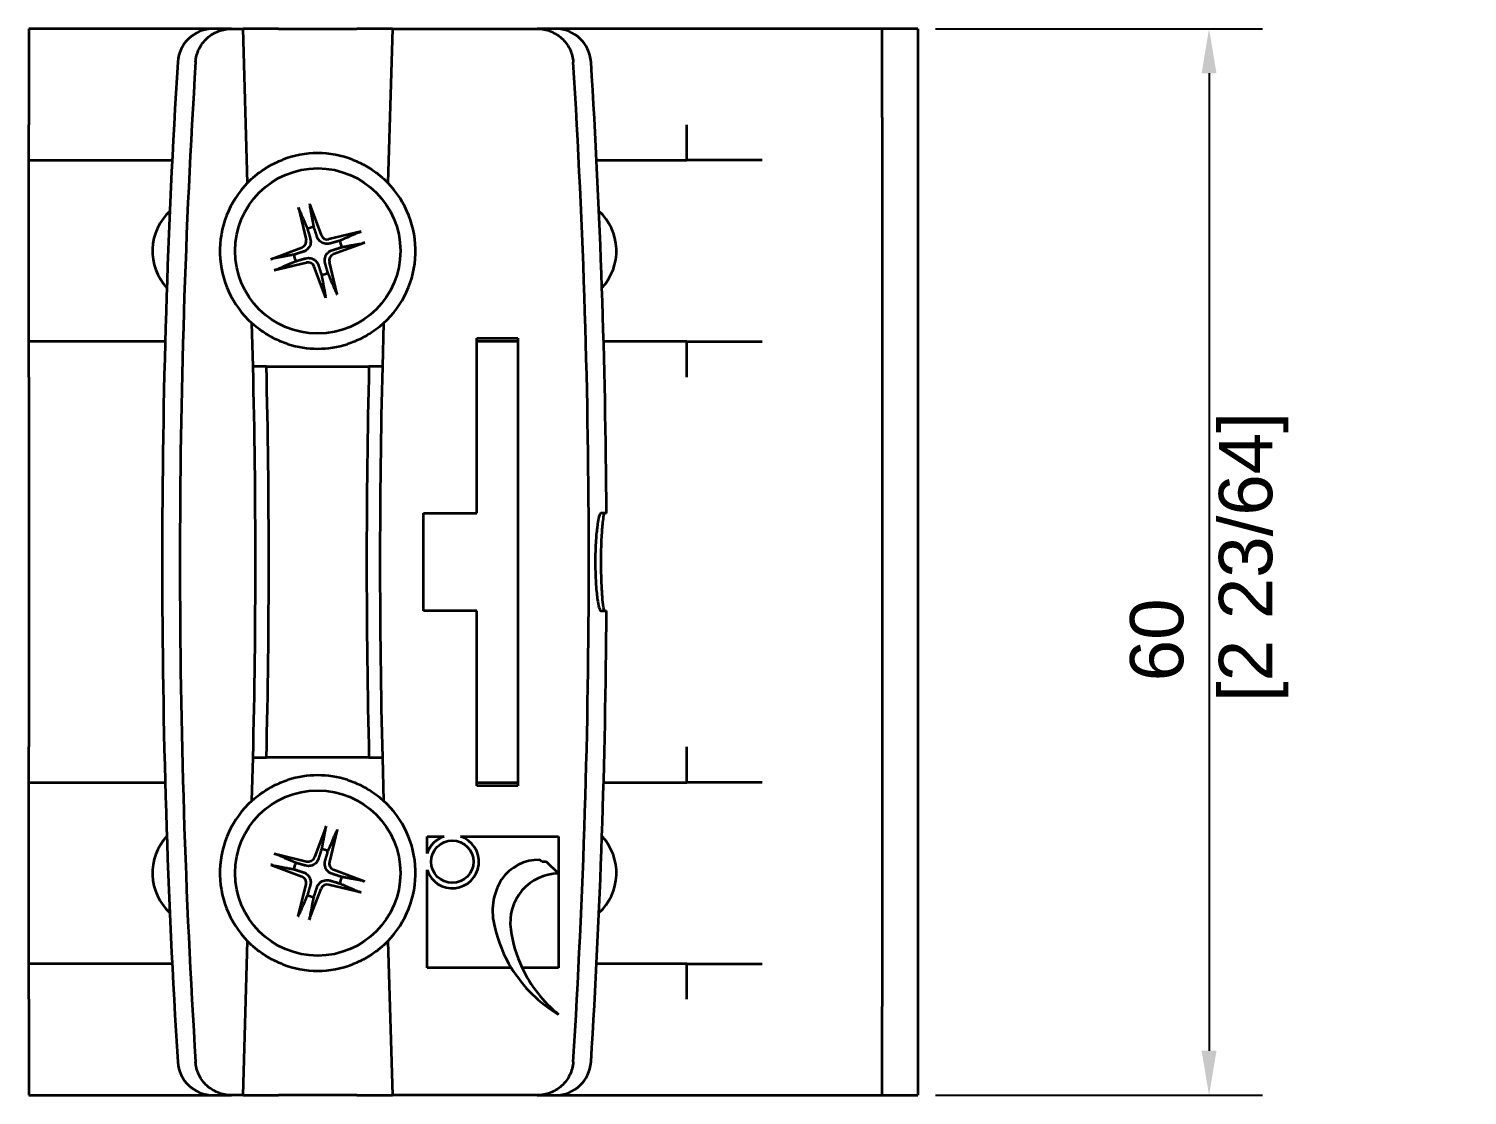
# Model space of a CAD drawing. Header units: millimetres. Extents: x 0 to 390, y 0 to 297.
# Drawn here: x 237.2 to 318.1, y 98.7 to 158.7 of the extents above; entities that cross this region are included whole.
import ezdxf

# ---------------------------------------------------------------- set-up
doc = ezdxf.new("R2010")
doc.units = ezdxf.units.MM
doc.layers.add('Arêtes visibles(ISO)', color=7, linetype='Continuous', lineweight=35)
doc.layers.add('Cotes(ISO)', color=7, linetype='Continuous', lineweight=18)
doc.styles.add('MANTION', font='arial.ttf')
doc.dimstyles.new('Plan commercial', dxfattribs={"dimtxt": 3, "dimasz": 2.5, "dimexe": 3, "dimexo": 1, "dimgap": 0.762, "dimtad": 1, "dimrnd": 1e-08, "dimtxsty": 'MANTION', "dimcen": 0.09, "dimdle": 10, "dimclrd": 7, "dimclre": 7, "dimclrt": 256, "dimazin": 2, "dimtfac": 0.5, "dimtmove": 0, "dimatfit": 3, "dimfxl": 0, "dimtolj": 1, "dimlwd": 25, "dimlwe": 25, "dimarcsym": 0})

# ---------------------------------------------------------------- blocks, each defined once
blk = doc.blocks.new('*D5')
at = {"layer": 'Cotes(ISO)', "color": 7, "linetype": 'Continuous', "lineweight": 25, "transparency": 16777216}
for p, q in [((288.222, 158.699), (306.601, 158.699)), ((303.601, 156.199), (303.601, 101.199)), ((288.222, 98.699), (306.601, 98.699))]:
    blk.add_line(p, q, dxfattribs=at)
at = {"layer": 'Cotes(ISO)', "color": 7, "linetype": 'Continuous', "transparency": 16777216}
for points in [[(303.184, 156.199), (304.018, 156.199), (303.601, 158.699)], [(303.184, 101.199), (304.018, 101.199), (303.601, 98.699)]]:
    blk.add_solid(points, dxfattribs=at)
at = {"layer": 'Defpoints', "color": 0, "linetype": 'Continuous', "transparency": 16777216}
for p in [(287.222, 158.699), (287.222, 98.699), (303.601, 98.699)]:
    blk.add_point(p, dxfattribs=at)
at = {"layer": 'Cotes(ISO)', "color": 154, "linetype": 'Continuous', "lineweight": 25, "true_color": 0x004691, "transparency": 16777216, "insert": (299.153, 120.822), "char_height": 3, "attachment_point": 1, "rotation": 90, "style": 'MANTION'}
blk.add_mtext('\\A1; 60\\P[2 23/64]', dxfattribs=at)

msp = doc.modelspace()

# ---------------------------------------------------------------- linework, layer by layer
at = {"layer": 'Arêtes visibles(ISO)'}
for p, q in [((247.5966, 158.6991), (237.2217, 158.6991)), ((237.2217, 158.6991), (237.2217, 153.2991)), ((248.6306, 158.6991), (249.2717, 158.6991)), ((249.5296, 150.0344), (249.2717, 158.6991)), ((251.2726, 158.6991), (249.2717, 158.6991)), ((251.2726, 158.6991), (255.6708, 158.6991)), ((257.6717, 158.6991), (255.6708, 158.6991)), ((257.6717, 158.6991), (257.4138, 150.0344)), ((257.6717, 158.6991), (265.8128, 158.6991)), ((284.2217, 158.6991), (266.8468, 158.6991)), ((285.2217, 158.6991), (284.2217, 158.6991)), ((287.2217, 158.6991), (285.2217, 158.6991)), ((285.2217, 153.6991), (285.2217, 158.6991)), ((287.2217, 158.6991), (287.2217, 153.6991)), ((237.2217, 151.2991), (237.2217, 153.2991)), ((274.2217, 151.2991), (274.2217, 153.2991)), ((285.2217, 153.6991), (285.2217, 103.6991)), ((287.2217, 153.6991), (287.2217, 103.6991)), ((237.2217, 151.2991), (245.2889, 151.2991)), ((237.2217, 141.0991), (237.2217, 151.2991)), ((269.1545, 151.2991), (274.2217, 151.2991)), ((278.4643, 151.2991), (274.2217, 151.2991)), ((252.3848, 148.6506), (252.8175, 146.8316)), ((253.0062, 148.8401), (253.6618, 147.089)), ((255.9232, 147.286), (254.1043, 146.8533)), ((256.1127, 146.6646), (254.3616, 146.009)), ((250.8307, 145.7336), (252.5818, 146.3892)), ((251.0202, 145.1122), (252.8391, 145.5449)), ((253.9372, 143.5581), (253.2816, 145.3092)), ((254.5586, 143.7475), (254.1259, 145.5665)), ((249.8372, 139.6991), (249.7646, 142.1361)), ((257.1788, 142.1361), (257.1062, 139.6991)), ((237.2217, 139.0991), (237.2217, 141.0991)), ((244.8924, 141.0991), (237.2217, 141.0991)), ((262.4217, 131.4491), (262.4217, 141.2991)), ((262.4217, 141.2991), (264.7217, 141.2991)), ((264.7217, 141.0991), (262.4217, 141.0991)), ((264.7217, 141.2991), (264.7217, 116.0991)), ((274.2217, 141.0991), (269.551, 141.0991)), ((274.2217, 139.0991), (274.2217, 141.0991)), ((274.2217, 141.0991), (278.4643, 141.0991)), ((250.5874, 139.6991), (251.838, 139.6991)), ((251.838, 139.6991), (255.1054, 139.6991)), ((255.1054, 139.6991), (256.356, 139.6991)), ((237.2217, 139.0991), (237.2217, 118.2991)), ((259.4217, 131.4491), (262.4217, 131.4491)), ((259.4217, 125.9491), (259.4217, 131.4491)), ((262.4217, 125.9491), (259.4217, 125.9491)), ((262.4217, 116.0991), (262.4217, 125.9491)), ((237.2217, 116.2991), (237.2217, 118.2991)), ((274.2217, 116.2991), (274.2217, 118.2991)), ((249.7646, 115.2621), (249.8372, 117.6991)), ((251.838, 117.6991), (250.5874, 117.6991)), ((255.1054, 117.6991), (251.838, 117.6991)), ((256.356, 117.6991), (255.1054, 117.6991)), ((257.1062, 117.6991), (257.1788, 115.2621)), ((237.2217, 116.2991), (244.8924, 116.2991)), ((237.2217, 106.0991), (237.2217, 116.2991)), ((262.4217, 116.2991), (264.7217, 116.2991)), ((264.7217, 116.0991), (262.4217, 116.0991)), ((269.551, 116.2991), (274.2217, 116.2991)), ((278.4643, 116.2991), (274.2217, 116.2991)), ((253.9435, 113.839), (253.2837, 112.0895)), ((254.5644, 113.648), (254.1274, 111.8301)), ((259.6223, 113.2565), (260.5749, 113.2565)), ((259.6223, 112.304), (259.6223, 113.2565)), ((261.5076, 113.2565), (267.0155, 113.2565)), ((267.0155, 113.2565), (267.0155, 111.1655)), ((250.8318, 111.6709), (252.5813, 111.0111)), ((251.0227, 112.2918), (252.8407, 111.8548)), ((266.0918, 111.8279), (265.97, 111.9497)), ((267.0155, 111.1655), (266.3434, 111.8376)), ((256.1116, 110.7273), (254.3621, 111.3871)), ((259.6223, 105.8633), (259.6223, 111.3713)), ((267.0155, 111.1655), (267.0155, 105.8633)), ((252.379, 108.7501), (252.816, 110.5681)), ((252.9999, 108.5592), (253.6597, 110.3087)), ((255.9207, 110.1064), (254.1027, 110.5434)), ((249.2717, 98.6991), (249.5296, 107.3638)), ((257.4138, 107.3638), (257.6717, 98.6991)), ((237.2217, 104.0991), (237.2217, 106.0991)), ((245.2889, 106.0991), (237.2217, 106.0991)), ((274.2217, 106.0991), (269.1545, 106.0991)), ((274.2217, 104.0991), (274.2217, 106.0991)), ((274.2217, 106.0991), (278.4643, 106.0991)), ((264.3598, 105.8633), (259.6223, 105.8633)), ((267.0155, 105.8633), (264.9684, 105.8633)), ((237.2217, 104.0991), (237.2217, 98.6991)), ((285.2217, 98.6991), (285.2217, 103.6991)), ((287.2217, 103.6991), (287.2217, 98.6991)), ((237.2217, 98.6991), (247.5966, 98.6991)), ((249.2717, 98.6991), (248.6306, 98.6991)), ((249.2717, 98.6991), (251.2726, 98.6991)), ((255.6708, 98.6991), (251.2726, 98.6991)), ((255.6708, 98.6991), (257.6717, 98.6991)), ((265.8128, 98.6991), (257.6717, 98.6991)), ((266.8468, 98.6991), (284.2217, 98.6991)), ((284.2217, 98.6991), (285.2217, 98.6991)), ((285.2217, 98.6991), (287.2217, 98.6991))]:
    msp.add_line(p, q, dxfattribs=at)
for centre, radius in [((253.4717, 146.1991), 4.65), ((253.4717, 111.1991), 4.65), ((261.0412, 111.8376), 1.1949)]:
    msp.add_circle(centre, radius, dxfattribs=at)
for centre, radius, start, end in [((247.5966, 156.6991), 2, 90, 176.420678), ((266.8468, 156.6991), 2, 3.579322, 90), ((695.2217, 128.6991), 450.5, 176.420678, 183.579322), ((695.2217, 128.6991), 449.5, 176.412915, 183.587085), ((-180.7783, 128.6991), 449.5, 356.412915, 3.587085), ((-180.7783, 128.6991), 450.5, 0.349754, 3.579322), ((253.4717, 146.1991), 5.5, 68.901878, 111.098122), ((253.4717, 146.1991), 5.5, 135.786868, 227.622495), ((253.4717, 146.1991), 5.5, 312.377505, 44.213132), ((247.2217, 146.1991), 3.05, 132.669543, 222.856498), ((267.2217, 146.1991), 3.05, 317.143502, 47.330457), ((253.4717, 146.1991), 1.3669, 98.976218, 114.9302), ((252.4489, 146.744), 0.3789, 290.525383, 13.381035), ((254.0166, 147.2219), 0.3789, 200.525383, 283.381035), ((253.4717, 146.1991), 1.3669, 8.976218, 24.9302), ((253.4717, 146.1991), 1.3669, 188.976218, 204.9302), ((254.4945, 145.6542), 0.3789, 110.525383, 193.381035), ((252.9268, 145.1763), 0.3789, 20.525383, 103.381035), ((253.4717, 146.1991), 1.3669, 278.976218, 294.9302), ((253.4717, 146.1991), 5.5, 252.311242, 287.688758), ((-199.7783, 128.6991), 449.75, 358.598518, 1.401482), ((-199.7783, 128.6991), 450.5, 358.600852, 1.399148), ((706.7217, 128.6991), 450.5, 178.600852, 181.399148), ((706.7217, 128.6991), 449.75, 178.598518, 181.401482), ((-180.7783, 128.6991), 450.5, 356.420678, 359.650246), ((253.4717, 111.1991), 5.5, 72.311242, 107.688758), ((253.4717, 111.1991), 5.5, 132.377505, 224.213132), ((253.4717, 111.1991), 5.5, 315.786868, 47.622495), ((247.2217, 111.1991), 3.05, 137.143502, 227.330457), ((267.2217, 111.1991), 3.05, 312.669543, 42.856498), ((253.4717, 111.1991), 1.3669, 64.933592, 80.887574), ((261.0412, 111.8376), 1.4936, 108.194872, 161.805128), ((261.0412, 111.8376), 1.4936, 198.194872, 71.805128), ((253.4717, 111.1991), 1.3669, 154.933592, 170.887574), ((252.9292, 112.2231), 0.3789, 256.482757, 339.338409), ((254.4958, 111.7415), 0.3789, 166.482757, 249.338409), ((265.9445, 109.3455), 2.6043, 89.437692, 145.26206), ((266.3179, 109.2335), 2.6043, 89.437692, 94.980765), ((252.4476, 110.6566), 0.3789, 346.482757, 69.338409), ((253.4717, 111.1991), 1.3669, 334.933592, 350.887574), ((267.0378, 108.426), 2.7396, 90.465809, 188.331602), ((254.0141, 110.175), 0.3789, 76.482757, 159.338409), ((266.7212, 109.0542), 3.4146, 148.674387, 195.511288), ((253.4717, 111.1991), 1.3669, 244.933592, 260.887574), ((270.9103, 109.8629), 7.675, 192.964691, 211.407372), ((271.7156, 109.0392), 7.4572, 187.78542, 205.206227), ((253.4717, 111.1991), 5.5, 248.901878, 291.098122), ((270.9103, 109.8629), 7.675, 211.407372, 239.505053), ((271.7156, 109.0392), 7.4572, 205.206227, 230.930087), ((247.5966, 100.6991), 2, 183.579322, 270), ((266.8468, 100.6991), 2, 270, 356.420678)]:
    msp.add_arc(centre, radius, start, end, dxfattribs=at)
for points, knots in [([(246.6023, 156.8223), (246.6184, 157.0786), (246.6844, 157.3291), (246.9095, 157.7936), (247.0671, 158.0025), (247.4461, 158.3432), (247.6617, 158.4745), (248.1301, 158.6533), (248.3794, 158.6991), (248.6306, 158.6991)], [0, 0, 0, 0, 0.07704271, 0.07704271, 0.15483154, 0.15483154, 0.22986289, 0.22986289, 0.30517504, 0.30517504, 0.30517504, 0.30517504]), ([(248.6306, 158.6991), (248.3359, 158.6991), (248.1034, 158.6991), (247.7093, 158.6991), (247.5967, 158.6991), (247.5966, 158.6991), (247.5966, 158.6991), (247.5966, 158.6991), (247.5966, 158.6991)], [0.1624649, 0.1624649, 0.1624649, 0.1624649, 0.6533267, 0.6533267, 1.3066533, 1.3066533, 1.3066533, 1.3070833, 1.3070833, 1.3070833, 1.3070833]), ([(265.8128, 158.6991), (266.0816, 158.6991), (266.3481, 158.6466), (266.8429, 158.4431), (267.0671, 158.2949), (267.4276, 157.937), (267.567, 157.7372), (267.767, 157.298), (267.826, 157.0626), (267.8411, 156.8223)], [0, 0, 0, 0, 0.08064545, 0.08064545, 0.16052328, 0.16052328, 0.23308316, 0.23308316, 0.30537224, 0.30537224, 0.30537224, 0.30537224]), ([(266.8468, 158.6991), (266.8468, 158.6991), (266.8468, 158.6991), (266.8468, 158.6991), (266.8467, 158.6991), (266.7342, 158.6991), (266.3402, 158.6991), (266.1076, 158.6991), (265.8128, 158.6991)], [1.3062241, 1.3062241, 1.3062241, 1.3062241, 1.3064932, 1.3064932, 1.3064932, 1.9597398, 1.9597398, 2.4508436, 2.4508436, 2.4508436, 2.4508436]), ([(249.5296, 150.0344), (249.5296, 150.0344), (249.5805, 150.0883), (249.7704, 150.2695), (249.9093, 150.3941), (250.236, 150.652), (250.4549, 150.8068), (250.9485, 151.0945), (251.2237, 151.2269), (251.4919, 151.3304)], [0.63227901, 0.63227901, 0.63227901, 0.63227901, 0.70971265, 0.70971265, 0.78714629, 0.78714629, 0.87338292, 0.87338292, 0.95961955, 0.95961955, 0.95961955, 0.95961955]), ([(255.4515, 151.3304), (255.7197, 151.2269), (255.9949, 151.0945), (256.4885, 150.8068), (256.7074, 150.652), (257.0341, 150.3941), (257.173, 150.2695), (257.3629, 150.0883), (257.4138, 150.0344), (257.4138, 150.0344)], [0.30493848, 0.30493848, 0.30493848, 0.30493848, 0.39117511, 0.39117511, 0.47741174, 0.47741174, 0.55484538, 0.55484538, 0.63227901, 0.63227901, 0.63227901, 0.63227901]), ([(252.4186, 148.5363), (252.4161, 148.542), (252.4129, 148.5505), (252.4063, 148.5704), (252.4016, 148.5861), (252.3935, 148.6155), (252.3886, 148.6345), (252.3848, 148.6506)], [0.045278112, 0.045278112, 0.045278112, 0.045278112, 0.049240708, 0.049240708, 0.054156289, 0.054156289, 0.059145586, 0.059145586, 0.059145586, 0.059145586]), ([(253.0062, 148.8401), (253.012, 148.8245), (253.0186, 148.806), (253.0283, 148.7771), (253.0331, 148.7614), (253.0387, 148.7413), (253.0408, 148.7325), (253.0419, 148.7264)], [0.019841997, 0.019841997, 0.019841997, 0.019841997, 0.024831295, 0.024831295, 0.029746876, 0.029746876, 0.033709472, 0.033709472, 0.033709472, 0.033709472]), ([(255.8089, 147.2522), (255.8146, 147.2547), (255.8231, 147.2578), (255.843, 147.2644), (255.8587, 147.2692), (255.8881, 147.2773), (255.9071, 147.2821), (255.9232, 147.286)], [0.045278112, 0.045278112, 0.045278112, 0.045278112, 0.049240708, 0.049240708, 0.054156289, 0.054156289, 0.059145586, 0.059145586, 0.059145586, 0.059145586]), ([(253.0534, 146.8878), (253.0692, 146.8326), (253.077, 146.7743), (253.0768, 146.6765), (253.0718, 146.6286), (253.0489, 146.5339), (253.0309, 146.487), (252.9868, 146.4043), (252.958, 146.3632), (252.8921, 146.2914), (252.8552, 146.2605), (252.7741, 146.2058), (252.7214, 146.1798), (252.6668, 146.1621)], [0.278726304, 0.278726304, 0.278726304, 0.278726304, 0.29655738, 0.29655738, 0.310604476, 0.310604476, 0.324651573, 0.324651573, 0.338698669, 0.338698669, 0.352745766, 0.352745766, 0.370576841, 0.370576841, 0.370576841, 0.370576841]), ([(254.1604, 146.6174), (254.1052, 146.6016), (254.047, 146.5938), (253.9491, 146.594), (253.9012, 146.599), (253.8065, 146.6219), (253.7596, 146.6399), (253.677, 146.684), (253.6358, 146.7128), (253.564, 146.7787), (253.5331, 146.8156), (253.4784, 146.8967), (253.4524, 146.9494), (253.4347, 147.004)], [0.278726304, 0.278726304, 0.278726304, 0.278726304, 0.29655738, 0.29655738, 0.310604476, 0.310604476, 0.324651573, 0.324651573, 0.338698669, 0.338698669, 0.352745766, 0.352745766, 0.370576841, 0.370576841, 0.370576841, 0.370576841]), ([(256.1127, 146.6646), (256.0971, 146.6588), (256.0786, 146.6522), (256.0497, 146.6425), (256.0341, 146.6377), (256.0139, 146.6321), (256.0051, 146.63), (255.999, 146.6288)], [0.019841997, 0.019841997, 0.019841997, 0.019841997, 0.024831295, 0.024831295, 0.029746876, 0.029746876, 0.033709472, 0.033709472, 0.033709472, 0.033709472]), ([(250.8307, 145.7336), (250.8463, 145.7394), (250.8648, 145.746), (250.8937, 145.7556), (250.9093, 145.7605), (250.9295, 145.7661), (250.9383, 145.7682), (250.9444, 145.7693)], [0.019841997, 0.019841997, 0.019841997, 0.019841997, 0.024831295, 0.024831295, 0.029746876, 0.029746876, 0.033709472, 0.033709472, 0.033709472, 0.033709472]), ([(252.783, 145.7808), (252.8382, 145.7966), (252.8964, 145.8044), (252.9943, 145.8042), (253.0422, 145.7992), (253.1369, 145.7763), (253.1838, 145.7583), (253.2664, 145.7142), (253.3076, 145.6853), (253.3794, 145.6195), (253.4103, 145.5826), (253.465, 145.5015), (253.491, 145.4488), (253.5087, 145.3942)], [0.278726304, 0.278726304, 0.278726304, 0.278726304, 0.29655738, 0.29655738, 0.310604476, 0.310604476, 0.324651573, 0.324651573, 0.338698669, 0.338698669, 0.352745766, 0.352745766, 0.370576841, 0.370576841, 0.370576841, 0.370576841]), ([(253.89, 145.5104), (253.8742, 145.5656), (253.8664, 145.6238), (253.8666, 145.7217), (253.8716, 145.7696), (253.8945, 145.8643), (253.9125, 145.9112), (253.9566, 145.9938), (253.9854, 146.035), (254.0513, 146.1068), (254.0882, 146.1377), (254.1693, 146.1924), (254.222, 146.2184), (254.2766, 146.2361)], [0.278726304, 0.278726304, 0.278726304, 0.278726304, 0.29655738, 0.29655738, 0.310604476, 0.310604476, 0.324651573, 0.324651573, 0.338698669, 0.338698669, 0.352745766, 0.352745766, 0.370576841, 0.370576841, 0.370576841, 0.370576841]), ([(251.1345, 145.146), (251.1288, 145.1435), (251.1203, 145.1403), (251.1004, 145.1337), (251.0847, 145.129), (251.0553, 145.1209), (251.0363, 145.116), (251.0202, 145.1122)], [0.045278112, 0.045278112, 0.045278112, 0.045278112, 0.049240708, 0.049240708, 0.054156289, 0.054156289, 0.059145586, 0.059145586, 0.059145586, 0.059145586]), ([(253.9372, 143.5581), (253.9314, 143.5737), (253.9248, 143.5921), (253.9151, 143.6211), (253.9103, 143.6367), (253.9047, 143.6569), (253.9026, 143.6657), (253.9015, 143.6718)], [0.019841997, 0.019841997, 0.019841997, 0.019841997, 0.024831295, 0.024831295, 0.029746876, 0.029746876, 0.033709472, 0.033709472, 0.033709472, 0.033709472]), ([(254.5248, 143.8618), (254.5273, 143.8561), (254.5304, 143.8476), (254.5371, 143.8278), (254.5418, 143.8121), (254.5499, 143.7827), (254.5548, 143.7637), (254.5586, 143.7475)], [0.045278112, 0.045278112, 0.045278112, 0.045278112, 0.049240708, 0.049240708, 0.054156289, 0.054156289, 0.059145586, 0.059145586, 0.059145586, 0.059145586]), ([(251.8005, 140.9591), (251.5267, 141.0465), (251.2441, 141.1623), (250.7343, 141.4202), (250.5066, 141.5616), (250.1651, 141.7997), (250.0191, 141.9158), (249.8187, 142.0853), (249.7646, 142.1361), (249.7646, 142.1361)], [0.30493848, 0.30493848, 0.30493848, 0.30493848, 0.39117511, 0.39117511, 0.47741174, 0.47741174, 0.55484538, 0.55484538, 0.63227901, 0.63227901, 0.63227901, 0.63227901]), ([(257.1788, 142.1361), (257.1788, 142.1361), (257.1247, 142.0853), (256.9243, 141.9158), (256.7783, 141.7997), (256.4368, 141.5616), (256.2091, 141.4202), (255.6993, 141.1623), (255.4167, 141.0465), (255.1429, 140.9591)], [0.63227901, 0.63227901, 0.63227901, 0.63227901, 0.70971265, 0.70971265, 0.78714629, 0.78714629, 0.87338292, 0.87338292, 0.95961955, 0.95961955, 0.95961955, 0.95961955]), ([(250.5874, 139.6991), (250.4951, 139.6991), (250.3568, 139.6991), (249.8522, 139.6991), (249.8447, 139.6991), (249.8372, 139.6991)], [0, 0, 0, 0, 0.70107269, 0.70107269, 0.71152351, 0.71152351, 0.71152351, 0.71152351]), ([(257.1062, 139.6991), (257.0987, 139.6991), (257.0912, 139.6991), (256.5866, 139.6991), (256.4483, 139.6991), (256.356, 139.6991)], [-0.71152351, -0.71152351, -0.71152351, -0.71152351, -0.70107269, -0.70107269, 0, 0, 0, 0]), ([(269.3998, 131.4491), (269.3637, 131.4491), (269.3252, 131.3755), (269.2497, 131.092), (269.2133, 130.8863), (269.152, 130.3855), (269.1271, 130.1014), (269.0975, 129.5818), (269.0889, 129.364), (269.0801, 128.9581), (269.0785, 128.7729), (269.0806, 128.3933), (269.0845, 128.2001), (269.0998, 127.7557), (269.1135, 127.5109), (269.1555, 126.9707), (269.1871, 126.6979), (269.2515, 126.3038), (269.2827, 126.1669), (269.3432, 125.9921), (269.3722, 125.9491), (269.3998, 125.9491)], [0, 0, 0, 0, 0.11068822, 0.11068822, 0.22005751, 0.22005751, 0.32223406, 0.32223406, 0.39011144, 0.39011144, 0.44565205, 0.44565205, 0.5041072, 0.5041072, 0.58344429, 0.58344429, 0.69353032, 0.69353032, 0.78424656, 0.78424656, 0.86885766, 0.86885766, 0.86885766, 0.86885766]), ([(269.7133, 131.4491), (269.6753, 131.4491), (269.6183, 131.4491), (269.4074, 131.4491), (269.4036, 131.4491), (269.3998, 131.4491)], [0, 0, 0, 0, 0.60607996, 0.60607996, 0.61713075, 0.61713075, 0.61713075, 0.61713075]), ([(269.6143, 125.9491), (269.5941, 125.9491), (269.5714, 126.0222), (269.5251, 126.3043), (269.5019, 126.5092), (269.462, 127.0092), (269.4454, 127.2936), (269.4255, 127.8137), (269.4197, 128.0317), (269.4136, 128.4378), (269.4126, 128.6231), (269.414, 129.0026), (269.4166, 129.1958), (269.4269, 129.6396), (269.436, 129.8841), (269.4638, 130.4242), (269.4845, 130.6973), (269.5256, 131.0928), (269.5452, 131.2304), (269.5818, 131.406), (269.5988, 131.4491), (269.6143, 131.4491)], [0, 0, 0, 0, 0.10998476, 0.10998476, 0.2188557, 0.2188557, 0.32107612, 0.32107612, 0.38900407, 0.38900407, 0.44455927, 0.44455927, 0.50296597, 0.50296597, 0.5820941, 0.5820941, 0.69192687, 0.69192687, 0.78261001, 0.78261001, 0.86709243, 0.86709243, 0.86709243, 0.86709243]), ([(269.3998, 125.9491), (269.4036, 125.9491), (269.4074, 125.9491), (269.6183, 125.9491), (269.6753, 125.9491), (269.7133, 125.9491)], [-0.61713075, -0.61713075, -0.61713075, -0.61713075, -0.60607996, -0.60607996, 0, 0, 0, 0]), ([(249.8372, 117.6991), (249.8447, 117.6991), (249.8522, 117.6991), (250.3568, 117.6991), (250.4951, 117.6991), (250.5874, 117.6991)], [-0.71152351, -0.71152351, -0.71152351, -0.71152351, -0.70107269, -0.70107269, 0, 0, 0, 0]), ([(256.356, 117.6991), (256.4483, 117.6991), (256.5866, 117.6991), (257.0912, 117.6991), (257.0987, 117.6991), (257.1062, 117.6991)], [0, 0, 0, 0, 0.70107269, 0.70107269, 0.71152351, 0.71152351, 0.71152351, 0.71152351]), ([(249.7646, 115.2621), (249.7646, 115.2621), (249.8187, 115.3128), (250.0191, 115.4824), (250.1651, 115.5985), (250.5066, 115.8366), (250.7343, 115.978), (251.2441, 116.2359), (251.5267, 116.3517), (251.8005, 116.4391)], [0.63227901, 0.63227901, 0.63227901, 0.63227901, 0.70971265, 0.70971265, 0.78714629, 0.78714629, 0.87338292, 0.87338292, 0.95961955, 0.95961955, 0.95961955, 0.95961955]), ([(255.1429, 116.4391), (255.4167, 116.3517), (255.6993, 116.2359), (256.2091, 115.978), (256.4368, 115.8366), (256.7783, 115.5985), (256.9243, 115.4824), (257.1247, 115.3128), (257.1788, 115.2621), (257.1788, 115.2621)], [0.30493848, 0.30493848, 0.30493848, 0.30493848, 0.39117511, 0.39117511, 0.47741174, 0.47741174, 0.55484538, 0.55484538, 0.63227901, 0.63227901, 0.63227901, 0.63227901]), ([(253.9075, 113.7253), (253.9086, 113.7314), (253.9108, 113.7402), (253.9164, 113.7604), (253.9213, 113.776), (253.931, 113.805), (253.9376, 113.8234), (253.9435, 113.839)], [0.045278112, 0.045278112, 0.045278112, 0.045278112, 0.049240708, 0.049240708, 0.054156289, 0.054156289, 0.059145586, 0.059145586, 0.059145586, 0.059145586]), ([(254.5644, 113.648), (254.5605, 113.6319), (254.5556, 113.6129), (254.5474, 113.5835), (254.5427, 113.5678), (254.536, 113.548), (254.5329, 113.5395), (254.5304, 113.5338)], [0.019841997, 0.019841997, 0.019841997, 0.019841997, 0.024831295, 0.024831295, 0.029746876, 0.029746876, 0.033709472, 0.033709472, 0.033709472, 0.033709472]), ([(250.9455, 111.6349), (250.9393, 111.636), (250.9305, 111.6381), (250.9104, 111.6438), (250.8948, 111.6487), (250.8658, 111.6584), (250.8474, 111.665), (250.8318, 111.6709)], [0.045278112, 0.045278112, 0.045278112, 0.045278112, 0.049240708, 0.049240708, 0.054156289, 0.054156289, 0.059145586, 0.059145586, 0.059145586, 0.059145586]), ([(251.0227, 112.2918), (251.0389, 112.2879), (251.0579, 112.283), (251.0873, 112.2748), (251.1029, 112.2701), (251.1228, 112.2634), (251.1313, 112.2603), (251.137, 112.2578)], [0.019841997, 0.019841997, 0.019841997, 0.019841997, 0.024831295, 0.024831295, 0.029746876, 0.029746876, 0.033709472, 0.033709472, 0.033709472, 0.033709472]), ([(253.5106, 112.0039), (253.4928, 111.9493), (253.4667, 111.8967), (253.4117, 111.8157), (253.3808, 111.7789), (253.3088, 111.7132), (253.2676, 111.6844), (253.1848, 111.6406), (253.1379, 111.6227), (253.0431, 111.6), (252.9952, 111.5951), (252.8974, 111.5952), (252.8392, 111.6031), (252.784, 111.619)], [0.278726304, 0.278726304, 0.278726304, 0.278726304, 0.29655738, 0.29655738, 0.310604476, 0.310604476, 0.324651573, 0.324651573, 0.338698669, 0.338698669, 0.352745766, 0.352745766, 0.370576841, 0.370576841, 0.370576841, 0.370576841]), ([(254.2765, 111.1602), (254.2219, 111.178), (254.1693, 111.2041), (254.0883, 111.259), (254.0515, 111.29), (253.9858, 111.362), (253.957, 111.4032), (253.9132, 111.486), (253.8953, 111.5329), (253.8726, 111.6277), (253.8677, 111.6755), (253.8678, 111.7734), (253.8757, 111.8316), (253.8916, 111.8868)], [0.278726304, 0.278726304, 0.278726304, 0.278726304, 0.29655738, 0.29655738, 0.310604476, 0.310604476, 0.324651573, 0.324651573, 0.338698669, 0.338698669, 0.352745766, 0.352745766, 0.370576841, 0.370576841, 0.370576841, 0.370576841]), ([(252.6669, 111.238), (252.7214, 111.2202), (252.7741, 111.1941), (252.8551, 111.1391), (252.8919, 111.1082), (252.9576, 111.0362), (252.9864, 110.995), (253.0302, 110.9122), (253.0481, 110.8653), (253.0708, 110.7705), (253.0757, 110.7226), (253.0756, 110.6248), (253.0677, 110.5666), (253.0518, 110.5114)], [0.278726304, 0.278726304, 0.278726304, 0.278726304, 0.29655738, 0.29655738, 0.310604476, 0.310604476, 0.324651573, 0.324651573, 0.338698669, 0.338698669, 0.352745766, 0.352745766, 0.370576841, 0.370576841, 0.370576841, 0.370576841]), ([(253.4328, 110.3943), (253.4506, 110.4488), (253.4767, 110.5015), (253.5317, 110.5825), (253.5626, 110.6193), (253.6346, 110.685), (253.6758, 110.7137), (253.7586, 110.7576), (253.8055, 110.7755), (253.9003, 110.7982), (253.9482, 110.8031), (254.046, 110.803), (254.1042, 110.7951), (254.1594, 110.7792)], [0.278726304, 0.278726304, 0.278726304, 0.278726304, 0.29655738, 0.29655738, 0.310604476, 0.310604476, 0.324651573, 0.324651573, 0.338698669, 0.338698669, 0.352745766, 0.352745766, 0.370576841, 0.370576841, 0.370576841, 0.370576841]), ([(255.9207, 110.1064), (255.9045, 110.1103), (255.8855, 110.1152), (255.8561, 110.1234), (255.8405, 110.1281), (255.8206, 110.1348), (255.8121, 110.1379), (255.8064, 110.1404)], [0.019841997, 0.019841997, 0.019841997, 0.019841997, 0.024831295, 0.024831295, 0.029746876, 0.029746876, 0.033709472, 0.033709472, 0.033709472, 0.033709472]), ([(255.9979, 110.7633), (256.0041, 110.7622), (256.0129, 110.76), (256.033, 110.7544), (256.0486, 110.7495), (256.0776, 110.7398), (256.096, 110.7332), (256.1116, 110.7273)], [0.045278112, 0.045278112, 0.045278112, 0.045278112, 0.049240708, 0.049240708, 0.054156289, 0.054156289, 0.059145586, 0.059145586, 0.059145586, 0.059145586]), ([(252.379, 108.7501), (252.3829, 108.7663), (252.3878, 108.7853), (252.396, 108.8147), (252.4007, 108.8303), (252.4074, 108.8502), (252.4105, 108.8587), (252.413, 108.8644)], [0.019841997, 0.019841997, 0.019841997, 0.019841997, 0.024831295, 0.024831295, 0.029746876, 0.029746876, 0.033709472, 0.033709472, 0.033709472, 0.033709472]), ([(253.0359, 108.6728), (253.0348, 108.6667), (253.0326, 108.6579), (253.027, 108.6378), (253.0221, 108.6222), (253.0124, 108.5932), (253.0058, 108.5748), (252.9999, 108.5592)], [0.045278112, 0.045278112, 0.045278112, 0.045278112, 0.049240708, 0.049240708, 0.054156289, 0.054156289, 0.059145586, 0.059145586, 0.059145586, 0.059145586]), ([(251.4919, 106.0678), (251.2237, 106.1713), (250.9485, 106.3037), (250.4549, 106.5914), (250.236, 106.7462), (249.9093, 107.0041), (249.7704, 107.1287), (249.5805, 107.3099), (249.5296, 107.3638), (249.5296, 107.3638)], [0.30493848, 0.30493848, 0.30493848, 0.30493848, 0.39117511, 0.39117511, 0.47741174, 0.47741174, 0.55484538, 0.55484538, 0.63227901, 0.63227901, 0.63227901, 0.63227901]), ([(257.4138, 107.3638), (257.4138, 107.3638), (257.3629, 107.3099), (257.173, 107.1287), (257.0341, 107.0041), (256.7074, 106.7462), (256.4885, 106.5914), (255.9949, 106.3037), (255.7197, 106.1713), (255.4515, 106.0678)], [0.63227901, 0.63227901, 0.63227901, 0.63227901, 0.70971265, 0.70971265, 0.78714629, 0.78714629, 0.87338292, 0.87338292, 0.95961955, 0.95961955, 0.95961955, 0.95961955]), ([(248.6306, 98.6991), (248.3618, 98.6991), (248.0953, 98.7515), (247.6005, 98.955), (247.3763, 99.1033), (247.0158, 99.4612), (246.8764, 99.661), (246.6764, 100.1002), (246.6174, 100.3355), (246.6023, 100.5759)], [0, 0, 0, 0, 0.08064545, 0.08064545, 0.16052328, 0.16052328, 0.23308316, 0.23308316, 0.30537224, 0.30537224, 0.30537224, 0.30537224]), ([(267.8411, 100.5759), (267.825, 100.3196), (267.759, 100.0691), (267.5339, 99.6046), (267.3763, 99.3957), (266.9973, 99.055), (266.7817, 98.9237), (266.3133, 98.7449), (266.064, 98.6991), (265.8128, 98.6991)], [0, 0, 0, 0, 0.07704271, 0.07704271, 0.15483154, 0.15483154, 0.22986289, 0.22986289, 0.30517504, 0.30517504, 0.30517504, 0.30517504]), ([(247.5966, 98.6991), (247.5966, 98.6991), (247.5966, 98.6991), (247.5966, 98.6991), (247.5967, 98.6991), (247.7093, 98.6991), (248.1034, 98.6991), (248.3359, 98.6991), (248.6306, 98.6991)], [1.3062233, 1.3062233, 1.3062233, 1.3062233, 1.3066533, 1.3066533, 1.3066533, 1.9599799, 1.9599799, 2.4508418, 2.4508418, 2.4508418, 2.4508418]), ([(265.8128, 98.6991), (266.1075, 98.6991), (266.34, 98.6991), (266.7341, 98.6991), (266.8467, 98.6991), (266.8468, 98.6991), (266.8468, 98.6991), (266.8468, 98.6991), (266.8468, 98.6991)], [0.1624649, 0.1624649, 0.1624649, 0.1624649, 0.6533267, 0.6533267, 1.3066533, 1.3066533, 1.3066533, 1.3070834, 1.3070834, 1.3070834, 1.3070834])]:
    msp.add_open_spline(points, degree=3, knots=knots, dxfattribs=at)
for points, weights in [([(252.4186, 148.5363), (252.7299, 147.8199), (252.8955, 147.4386)], [1.00221682287, 1.05135722895, 1]), ([(253.2584, 147.5493), (253.1832, 147.9581), (253.0419, 148.7264)], [1, 1.05135723972, 1.00221682328]), ([(252.8955, 147.4386), (252.9952, 147.0914), (253.0534, 146.8878)], [1, 1.29471148087, 1.55752619738]), ([(253.4347, 147.004), (253.3694, 147.2055), (253.2584, 147.5493)], [1.55752619738, 1.29471148087, 1]), ([(255.8089, 147.2522), (255.0925, 146.9409), (254.7112, 146.7753)], [1.00221682344, 1.05135724377, 1]), ([(254.7112, 146.7753), (254.3641, 146.6756), (254.1604, 146.6174)], [1, 1.29471148087, 1.55752619738]), ([(254.8219, 146.4124), (255.2307, 146.4876), (255.999, 146.6288)], [1, 1.05135724377, 1.00221682344]), ([(252.1215, 145.9858), (251.7127, 145.9106), (250.9444, 145.7693)], [1, 1.05135724385, 1.00221682345]), ([(251.1345, 145.146), (251.8509, 145.4573), (252.2322, 145.6229)], [1.00221682344, 1.05135724377, 1]), ([(252.6668, 146.1621), (252.4653, 146.0968), (252.1215, 145.9858)], [1.55752619738, 1.29471148087, 1]), ([(252.2322, 145.6229), (252.5793, 145.7226), (252.783, 145.7808)], [1, 1.29471148087, 1.55752619738]), ([(254.2766, 146.2361), (254.4781, 146.3014), (254.8219, 146.4124)], [1.55752619738, 1.29471148087, 1]), ([(253.5087, 145.3942), (253.574, 145.1927), (253.685, 144.8489)], [1.55752619738, 1.29471148087, 1]), ([(253.685, 144.8489), (253.7602, 144.4401), (253.9015, 143.6718)], [1, 1.05135723968, 1.00221682328]), ([(254.0479, 144.9595), (253.9482, 145.3067), (253.89, 145.5104)], [1, 1.29471148087, 1.55752619738]), ([(254.5248, 143.8618), (254.2135, 144.5783), (254.0479, 144.9595)], [1.00221682287, 1.05135722896, 1]), ([(253.9075, 113.7253), (253.7643, 112.9574), (253.6882, 112.5487)], [1.00221682344, 1.05135724377, 1]), ([(254.0508, 112.4373), (254.2174, 112.8181), (254.5304, 113.5338)], [1, 1.05135724385, 1.00221682345]), ([(253.6882, 112.5487), (253.5764, 112.2053), (253.5106, 112.0039)], [1, 1.29471148087, 1.55752619738]), ([(252.2335, 111.7782), (251.8527, 111.9448), (251.137, 112.2578)], [1, 1.05135723968, 1.00221682328]), ([(252.784, 111.619), (252.5805, 111.6777), (252.2335, 111.7782)], [1.55752619738, 1.29471148087, 1]), ([(253.8916, 111.8868), (253.9503, 112.0903), (254.0508, 112.4373)], [1.55752619738, 1.29471148087, 1]), ([(250.9455, 111.6349), (251.7134, 111.4917), (252.122, 111.4156)], [1.00221682287, 1.05135722896, 1]), ([(252.122, 111.4156), (252.4655, 111.3038), (252.6669, 111.238)], [1, 1.29471148087, 1.55752619738]), ([(254.8214, 110.9826), (254.4779, 111.0944), (254.2765, 111.1602)], [1, 1.29471148087, 1.55752619738]), ([(255.9979, 110.7633), (255.23, 110.9064), (254.8214, 110.9826)], [1.00221682287, 1.05135722895, 1]), ([(253.0518, 110.5114), (252.9931, 110.3079), (252.8926, 109.9609)], [1.55752619738, 1.29471148087, 1]), ([(253.2552, 109.8494), (253.367, 110.1929), (253.4328, 110.3943)], [1, 1.29471148087, 1.55752619738]), ([(254.1594, 110.7792), (254.3629, 110.7205), (254.7099, 110.62)], [1.55752619738, 1.29471148087, 1]), ([(254.7099, 110.62), (255.0907, 110.4534), (255.8064, 110.1404)], [1, 1.05135723972, 1.00221682328]), ([(252.8926, 109.9609), (252.726, 109.5801), (252.413, 108.8644)], [1, 1.05135724377, 1.00221682344]), ([(253.0359, 108.6728), (253.1791, 109.4408), (253.2552, 109.8494)], [1.00221682344, 1.05135724377, 1])]:
    msp.add_rational_spline(points, weights, degree=2, dxfattribs=at)

# ---------------------------------------------------------------- dimensions: what is measured, and where the dimension line sits
at = {"layer": 'Cotes(ISO)', "color": 7, "linetype": 'Continuous', "lineweight": 25}
dim = msp.add_linear_dim(base=(303.6009, 98.6991), p1=(287.2217, 158.6991), p2=(287.2217, 98.6991), angle=90, text=' <>\\X[2 23/64]', dimstyle='Plan commercial', override={"dimdec": 2, "dimpost": '\\X', "dimtp": 0, "dimtm": 0, "dimtdec": 2, "dimtofl": 0, "dimatfit": 1, "dimtvp": -0.25}, dxfattribs=at)
dim.commit()
dim.dimension.update_dxf_attribs({"geometry": '*D5', "text_midpoint": (303.6009, 128.6991), "dimtype": 160})

doc.saveas('drawing.dxf')
